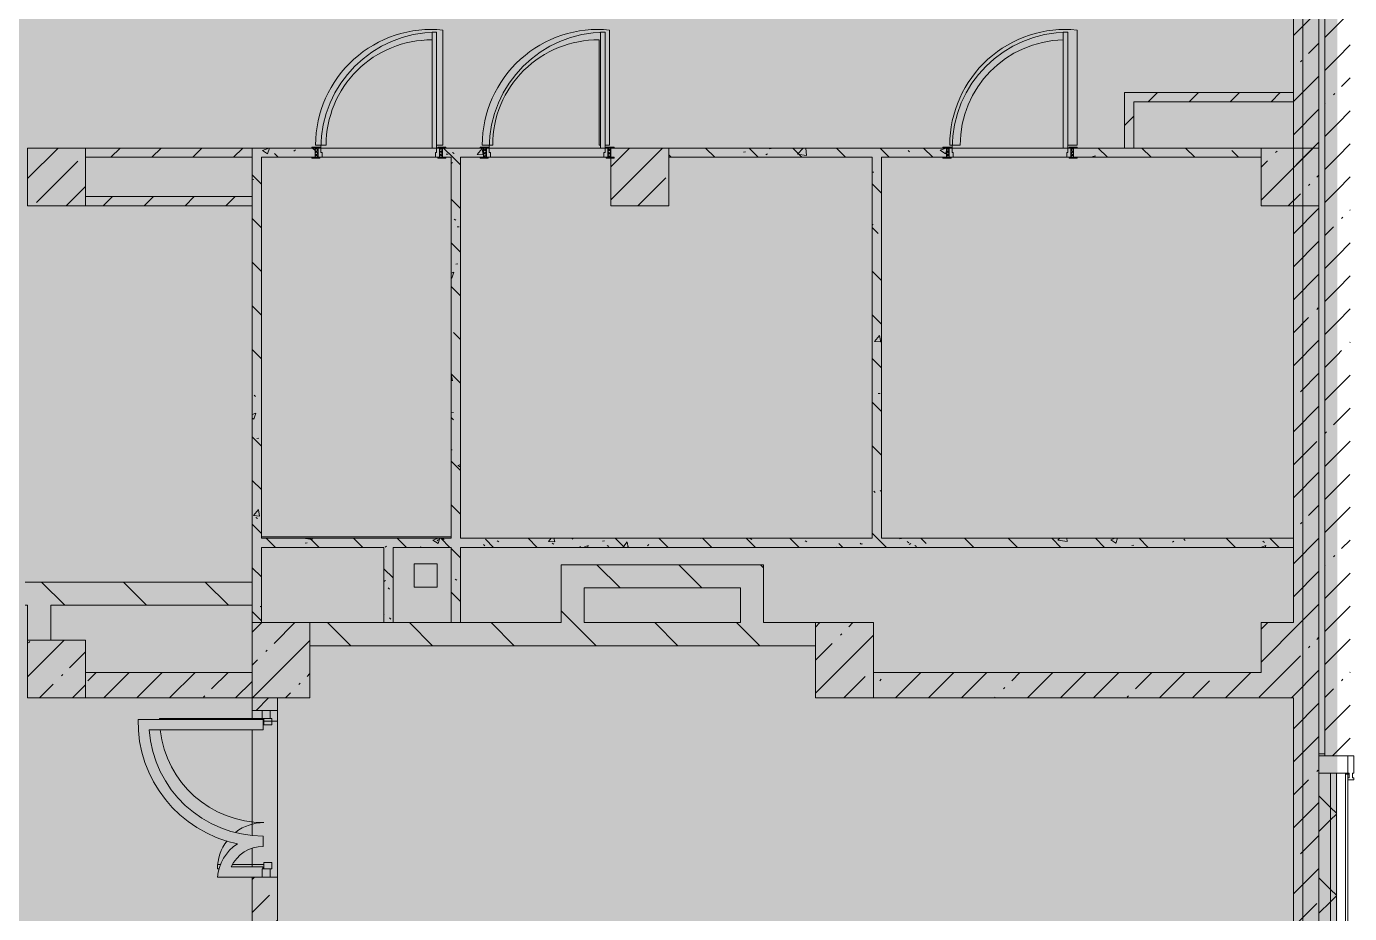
# Model space of a CAD drawing. Header units: millimetres. Extents: x 35098 to 231722, y -8553 to 29000.
# Drawn here: x 178242 to 189676, y 9037 to 16700 of the extents above; entities that cross this region are included whole.
import ezdxf

# ---------------------------------------------------------------- set-up
doc = ezdxf.new("R2010")
doc.units = ezdxf.units.MM
doc.linetypes.add('Осевая', pattern=[3175, 635, -476.25, 1587.5, -476.25])
doc.layers.add('A-DETL-GENF-1', color=7, linetype='Continuous', lineweight=9, true_color=0xc0c0c0, transparency=0.4)
for name, color, linetype, lineweight, true_color in [('A-DETL-GENF-4', 7, 'Continuous', 5, 0xb7b7b7), ('A-DOOR-2', 7, 'Continuous', 5, 0xaaaaaa), ('A-DOOR-3', 7, 'Continuous', 5, 0xe2e2e2), ('A-DOOR-4', 7, 'Continuous', 5, 0xb7b7b7), ('A-DOOR-FRAM-1', 7, 'Continuous', 5, 0xe2e2e2), ('A-DOOR-FRAM-2', 7, 'Continuous', 5, 0xaaaaaa), ('A-DOOR-FRAM-3', 7, 'Continuous', 5, 0xb7b7b7), ('A-FLOR-2', 7, 'Continuous', 5, 0xb7b7b7), ('A-GLAZ-CWMG-3', 7, 'Continuous', 5, 0x737373), ('A-WALL-5', 7, 'Continuous', 9, 0x737373), ('A-WALL-6', 7, 'Continuous', 5, 0x737373), ('I-WALL-4', 7, 'Continuous', 5, 0x737373), ('I-WALL-5', 7, 'Continuous', 5, 0x787878), ('S-COLS-2', 7, 'Continuous', 5, 0x737373)]:
    doc.layers.add(name, color=color, linetype=linetype, lineweight=lineweight, true_color=true_color)
for name, color, linetype, lineweight in [('A-GLAZ-CWMG-1', 7, 'Continuous', 5), ('A-WALL', 7, 'Continuous', 9), ('A-WALL-4', 7, 'Continuous', 5), ('I-WALL-3', 7, 'Continuous', 5), ('S-COLS-1', 7, 'Continuous', 5), ('Оси', 7, 'Continuous', 9), ('Оси-2', 7, 'Осевая', 9)]:
    doc.layers.add(name, color=color, linetype=linetype, lineweight=lineweight)
pattern_1 = [(45, (104712.3, 0), (-285.1231, 285.1231), []), (45, (104997.44, 0), (-285.1231, 285.1231), [504.031, -100.806, 16.764, -84.042])]
pattern_2 = [(135, (104712.3, 0), (-353.5534, -353.5534), [])]
pattern_3 = [(45, (104712.3, 0), (-353.5534, 353.5534), []), (135, (104712.3, 0), (-353.5534, -353.5534), [])]
pattern_4 = [(135, (104712.3, 0), (-377.1708, -377.1708), [533.4, -88.9, 17.78, -88.9]), (135, (104712.3, 376.94), (-377.1708, -377.1708), []), (50, (104712.3, 0), (637.6445, -55.7866), [66.675, -733.425]), (355, (104712.3, 0), (-123.3494, 668.699), [53.34, -586.74]), (100.451, (104765.45, -4.65), (514.299, 612.908), [56.665, -623.315]), (46.184, (104712.3, 177.8), (948.7764, -147.15), [100.012, -1100.137]), (96.636, (104791.4, 165.5), (830.909, 865.997), [84.998, -934.973]), (351.184, (104712.3, 177.8), (830.918, 865.988), [80.01, -880.11]), (21, (104801.2, 133.35), (530.6506, -357.9283), [66.675, -733.425]), (326, (104801.2, 133.35), (216.308, 644.6585), [53.34, -586.74]), (71.451, (104845.44, 103.5), (746.9596, 286.7243), [56.665, -623.315]), (37.5, (104712.32, 0), (10.81053, 295.9426), [16.764, -562.864, 16.764, -578.866, -588.962]), (37.5, (104712.32, 0), (10.81053, 295.9426), [-1175.258, 16.764, -572.198]), (7.5, (104712.3, 0), (233.8692, 350.6318), [16.764, -322.834, 16.764, -549.529, -224.472]), (7.5, (104712.3, 0), (233.8692, 350.6318), [-905.891, 16.764, -207.708]), (327.5, (104514.07, 0), (474.5678, -20.0513), [16.764, -205.486, 16.764, -676.656, -920.115]), (327.5, (104514.07, 0), (474.5678, -20.0513), [-915.67, 16.764, -903.351]), (317.5, (104425.17, 0), (518.4522, 88.9934), [16.764, -272.161, 16.764, -443.738, -653.415]), (317.5, (104425.17, 0), (518.4522, 88.9934), [-749.427, 16.764, -636.651])]
pattern_5 = [(135, (1751.41, 104.685), (-14.14214, -14.14214), []), (225, (1751.41, 104.685), (14.14214, -14.14214), [])]
pattern_6 = [(45, (-371.384, 104.685), (-14.1421, 14.1421), []), (135, (-371.384, 104.685), (-14.1421, -14.1421), [])]
pattern_7 = [(45, (104712.32, 0), (-176.7767, 176.7767), [])]

# ---------------------------------------------------------------- blocks, each defined once
blk = doc.blocks.new('BSC_Колонна _Прямоугольная - 650х500-23287315-2_7_2_птичка')
at = {"layer": 'S-COLS-1'}
h = blk.add_hatch(dxfattribs=at)
h.set_pattern_fill('FP_147', color=256, style=0, pattern_type=2)
h.set_pattern_definition([(135, (11225, -75730), (-285.1231, -285.1231), []), (135, (11225, -75444.88), (-285.1231, -285.1231), [504.031, -100.806, 16.764, -84.042])])
h.paths.add_polyline_path([(325, 250), (-325, 250), (-325, -250), (325, -250), (325, 111)])
at = {"layer": 'S-COLS-2'}
for p, q in [((325, 250), (-325, 250)), ((-325, 250), (-325, -250)), ((325, -250), (325, 250)), ((-325, -250), (325, -250))]:
    blk.add_line(p, q, dxfattribs=at)
blk = doc.blocks.new('BSC_Колонна _Прямоугольная - 500х500-V113-2_7_2_птичка')
at = {"layer": 'S-COLS-1'}
h = blk.add_hatch(dxfattribs=at)
h.set_pattern_fill('FP_148', color=256, style=0, pattern_type=2)
h.set_pattern_definition([(45, (-73790, -11150), (-285.1231, 285.1231), []), (45, (-73504.88, -11150), (-285.1231, 285.1231), [504.031, -100.806, 16.764, -84.042])])
h.paths.add_polyline_path([(-250, -250), (250, -250), (250, 250), (-250, 250), (-250, 71)])
at = {"layer": 'S-COLS-2'}
for p, q in [((250, 250), (-250, 250)), ((-250, 250), (-250, -250)), ((250, -250), (250, 250)), ((-250, -250), (250, -250))]:
    blk.add_line(p, q, dxfattribs=at)
blk = doc.blocks.new('BSC_Колонна _Прямоугольная - 500х500-V133-2_7_2_птичка')
at = {"layer": 'S-COLS-1'}
h = blk.add_hatch(dxfattribs=at)
h.set_pattern_fill('FP_162', color=256, style=0, pattern_type=2)
h.set_pattern_definition([(45, (-73790, -15400), (-285.1231, 285.1231), []), (45, (-73504.88, -15400), (-285.1231, 285.1231), [504.031, -100.806, 16.764, -84.042])])
h.paths.add_polyline_path([(-250, -250), (250, -250), (250, 250), (-250, 250)])
at = {"layer": 'S-COLS-2'}
for p, q in [((250, 250), (-250, 250)), ((-250, 250), (-250, -250)), ((250, -250), (250, 250)), ((-250, -250), (250, -250))]:
    blk.add_line(p, q, dxfattribs=at)
blk = doc.blocks.new('BSC_Колонна _Прямоугольная - 500х500-V134-2_7_2_птичка')
at = {"layer": 'S-COLS-1'}
h = blk.add_hatch(dxfattribs=at)
h.set_pattern_fill('FP_163', color=256, style=0, pattern_type=2)
h.set_pattern_definition([(45, (-78830, -15400), (-285.1231, 285.1231), []), (45, (-78544.88, -15400), (-285.1231, 285.1231), [504.031, -100.806, 16.764, -84.042])])
h.paths.add_polyline_path([(-250, -250), (250, -250), (250, 250), (-250, 250), (-250, 170), (-220, 170), (-220, 162), (-250, 162)])
at = {"layer": 'S-COLS-2'}
for p, q in [((250, 250), (-220, 250)), ((250, -250), (250, 250)), ((-250, 162), (-250, -250)), ((-250, -250), (250, -250))]:
    blk.add_line(p, q, dxfattribs=at)
blk = doc.blocks.new('110_Дверь_СКБ_1Ст_Внутренняя1 - Д-4 _л_ 1100x2100h_су мгн-32399984-2_7_2_птичка')
at = {"layer": 'A-DOOR-2'}
h = blk.add_hatch(dxfattribs=at)
h.set_pattern_fill('FP_143', color=256, style=0, pattern_type=2)
h.set_pattern_definition(pattern_5)
h.paths.add_polyline_path([(562.5, -40), (562.5, 40), (537.5, 40), (537.5, -40)])
at = {"layer": 'A-DOOR-3'}
h = blk.add_hatch(color=256, dxfattribs=at)
h.paths.add_polyline_path([(502.5, -40), (537.5, -40), (537.5, 40), (512.5, 40), (512.5, 0), (502.5, 0)])
h.paths.add_polyline_path([(-477.5, -40), (-477.5, 0), (-487.5, 0), (-487.5, 40), (-512.5, 40), (-512.5, -40)])
at = {"layer": 'A-DOOR-FRAM-1'}
for points in [[(472.5, 40), (512.5, 40), (512.5, 1040), (472.5, 1040), (472.5, 238.6)], [(-497.5, 40), (-497.5, 48), (-567.5, 48), (-567.5, 40)], [(592.5, 40), (592.5, 48), (522.5, 48), (522.5, 40)], [(-497.5, -48), (-497.5, -40), (-567.5, -40), (-567.5, -48)], [(592.5, -48), (592.5, -40), (522.5, -40), (522.5, -48)]]:
    blk.add_hatch(color=256, dxfattribs=at).paths.add_polyline_path(points)
at = {"layer": 'A-DOOR-FRAM-2'}
h = blk.add_hatch(dxfattribs=at)
h.set_pattern_fill('FP_144', color=256, style=0, pattern_type=2)
h.set_pattern_definition(pattern_6)
h.paths.add_polyline_path([(-512.5, -40), (-512.5, 40), (-537.5, 40), (-537.5, -40)])
at = {"layer": 'A-DOOR-4'}
for p, q in [((512.5, 1040), (472.5, 1040)), ((472.5, 1040), (472.5, 40)), ((512.5, 40), (512.5, 1040)), ((472.5, 40), (512.5, 40))]:
    blk.add_line(p, q, dxfattribs=at)
blk.add_arc((512.5, 40), 1000, 90, 180, dxfattribs=at)
at = {"layer": 'A-DOOR-FRAM-3'}
for p, q in [((-497.5, 48), (-567.5, 48)), ((-567.5, 48), (-567.5, 40)), ((-567.5, 40), (-497.5, 40)), ((-512.5, 40), (-537.5, 40)), ((-537.5, 40), (-537.5, -40)), ((-487.5, 40), (-512.5, 40)), ((-512.5, 40), (-512.5, -40)), ((-512.5, -40), (-512.5, 40)), ((-497.5, 40), (-512.5, 40)), ((-512.5, 40), (-512.5, 39)), ((-512.5, 39), (-497.5, 39)), ((-497.5, 40), (-497.5, 48)), ((-497.5, 39), (-497.5, 40)), ((-487.5, 0), (-487.5, 40)), ((-477.5, 0), (-487.5, 0)), ((-477.5, -40), (-477.5, 0)), ((512.5, 0), (502.5, 0)), ((502.5, 0), (502.5, -40)), ((512.5, 40), (512.5, 0)), ((537.5, 40), (512.5, 40)), ((592.5, 48), (522.5, 48)), ((522.5, 48), (522.5, 40)), ((537.5, 40), (522.5, 40)), ((522.5, 40), (522.5, 39)), ((522.5, 40), (592.5, 40)), ((522.5, 39), (537.5, 39)), ((537.5, -40), (537.5, 40)), ((562.5, 40), (537.5, 40)), ((537.5, 40), (537.5, -40)), ((537.5, 39), (537.5, 40)), ((562.5, -40), (562.5, 40)), ((592.5, 40), (592.5, 48)), ((-497.5, -40), (-567.5, -40)), ((-567.5, -40), (-567.5, -48)), ((-567.5, -48), (-497.5, -48)), ((-537.5, -40), (-512.5, -40)), ((-497.5, -39), (-512.5, -39)), ((-512.5, -39), (-512.5, -40)), ((-512.5, -40), (-477.5, -40)), ((-512.5, -40), (-497.5, -40)), ((-497.5, -40), (-497.5, -39)), ((-497.5, -48), (-497.5, -40)), ((502.5, -40), (537.5, -40)), ((537.5, -39), (522.5, -39)), ((522.5, -39), (522.5, -40)), ((522.5, -40), (537.5, -40)), ((592.5, -40), (522.5, -40)), ((522.5, -40), (522.5, -48)), ((522.5, -48), (592.5, -48)), ((537.5, -40), (537.5, -39)), ((537.5, -40), (562.5, -40)), ((592.5, -48), (592.5, -40))]:
    blk.add_line(p, q, dxfattribs=at)
blk = doc.blocks.new('Прямоугольный импост - Импост структурный с накладкой - 190мм-23946641-2_7_2_птичка')
at = {"layer": 'A-GLAZ-CWMG-1'}
for p, q in [((0, 17), (-50, 17)), ((-50, 17), (-50, 0)), ((-50, 0), (-40, 0)), ((-40, 0), (-40, -40)), ((-10, -40), (-10, 0)), ((-10, 0), (0, 0)), ((0, 0), (0, 17)), ((-40, -40), (-50, -40)), ((-50, -40), (-50, -190)), ((0, -40), (-10, -40)), ((0, -190), (0, -40)), ((-50, -190), (0, -190))]:
    blk.add_line(p, q, dxfattribs=at)
blk = doc.blocks.new('110_Дверь_СКБ_1Ст_Внутренняя1 - Д-5 _л_ 1100x2100h_су мгн EIW30-32897889-2_7_2_птичка')
at = {"layer": 'A-DOOR-2'}
h = blk.add_hatch(dxfattribs=at)
h.set_pattern_fill('FP_143', color=256, style=0, pattern_type=2)
h.set_pattern_definition(pattern_5)
h.paths.add_polyline_path([(562.5, -40), (562.5, 40), (537.5, 40), (537.5, -40)])
at = {"layer": 'A-DOOR-3'}
h = blk.add_hatch(color=256, dxfattribs=at)
h.paths.add_polyline_path([(502.5, -40), (537.5, -40), (537.5, 40), (512.5, 40), (512.5, 0), (502.5, 0)])
h.paths.add_polyline_path([(-477.5, -40), (-477.5, 0), (-487.5, 0), (-487.5, 40), (-512.5, 40), (-512.5, -40)])
at = {"layer": 'A-DOOR-FRAM-1'}
for points in [[(472.5, 40), (512.5, 40), (512.5, 1040), (472.5, 1040), (472.5, 238.6)], [(-497.5, 40), (-497.5, 48), (-567.5, 48), (-567.5, 40)], [(592.5, 40), (592.5, 48), (522.5, 48), (522.5, 40)], [(-497.5, -48), (-497.5, -40), (-567.5, -40), (-567.5, -48)], [(592.5, -48), (592.5, -40), (522.5, -40), (522.5, -48)]]:
    blk.add_hatch(color=256, dxfattribs=at).paths.add_polyline_path(points)
at = {"layer": 'A-DOOR-FRAM-2'}
h = blk.add_hatch(dxfattribs=at)
h.set_pattern_fill('FP_144', color=256, style=0, pattern_type=2)
h.set_pattern_definition(pattern_6)
h.paths.add_polyline_path([(-512.5, -40), (-512.5, 40), (-537.5, 40), (-537.5, -40)])
at = {"layer": 'A-DOOR-4'}
for p, q in [((512.5, 1040), (472.5, 1040)), ((472.5, 1040), (472.5, 40)), ((512.5, 40), (512.5, 1040)), ((472.5, 40), (512.5, 40))]:
    blk.add_line(p, q, dxfattribs=at)
blk.add_arc((512.5, 40), 1000, 90, 180, dxfattribs=at)
at = {"layer": 'A-DOOR-FRAM-3'}
for p, q in [((-497.5, 48), (-567.5, 48)), ((-567.5, 48), (-567.5, 40)), ((-567.5, 40), (-497.5, 40)), ((-512.5, 40), (-537.5, 40)), ((-537.5, 40), (-537.5, -40)), ((-487.5, 40), (-512.5, 40)), ((-512.5, 40), (-512.5, -40)), ((-512.5, -40), (-512.5, 40)), ((-497.5, 40), (-512.5, 40)), ((-512.5, 40), (-512.5, 39)), ((-512.5, 39), (-497.5, 39)), ((-497.5, 40), (-497.5, 48)), ((-497.5, 39), (-497.5, 40)), ((-487.5, 0), (-487.5, 40)), ((-477.5, 0), (-487.5, 0)), ((-477.5, -40), (-477.5, 0)), ((512.5, 0), (502.5, 0)), ((502.5, 0), (502.5, -40)), ((512.5, 40), (512.5, 0)), ((537.5, 40), (512.5, 40)), ((592.5, 48), (522.5, 48)), ((522.5, 48), (522.5, 40)), ((537.5, 40), (522.5, 40)), ((522.5, 40), (522.5, 39)), ((522.5, 40), (592.5, 40)), ((522.5, 39), (537.5, 39)), ((537.5, -40), (537.5, 40)), ((562.5, 40), (537.5, 40)), ((537.5, 40), (537.5, -40)), ((537.5, 39), (537.5, 40)), ((562.5, -40), (562.5, 40)), ((592.5, 40), (592.5, 48)), ((-497.5, -40), (-567.5, -40)), ((-567.5, -40), (-567.5, -48)), ((-567.5, -48), (-497.5, -48)), ((-537.5, -40), (-512.5, -40)), ((-497.5, -39), (-512.5, -39)), ((-512.5, -39), (-512.5, -40)), ((-512.5, -40), (-477.5, -40)), ((-512.5, -40), (-497.5, -40)), ((-497.5, -40), (-497.5, -39)), ((-497.5, -48), (-497.5, -40)), ((502.5, -40), (537.5, -40)), ((537.5, -39), (522.5, -39)), ((522.5, -39), (522.5, -40)), ((522.5, -40), (537.5, -40)), ((592.5, -40), (522.5, -40)), ((522.5, -40), (522.5, -48)), ((522.5, -48), (592.5, -48)), ((537.5, -40), (537.5, -39)), ((537.5, -40), (562.5, -40)), ((592.5, -48), (592.5, -40))]:
    blk.add_line(p, q, dxfattribs=at)
blk = doc.blocks.new('BSC_Колонна _Прямоугольная - 650х500-V179-2_7_2_птичка')
at = {"layer": 'S-COLS-1'}
h = blk.add_hatch(dxfattribs=at)
h.set_pattern_fill('FP_203', color=256, style=0, pattern_type=2)
h.set_pattern_definition([(135, (11225, -80600), (-285.1231, -285.1231), []), (135, (11225, -80314.88), (-285.1231, -285.1231), [504.031, -100.806, 16.764, -84.042])])
h.paths.add_polyline_path([(325, 250), (-325, 250), (-325, -250), (325, -250), (325, -121)])
at = {"layer": 'S-COLS-2'}
for p, q in [((325, 250), (-325, 250)), ((-325, 250), (-325, -250)), ((325, -250), (325, 250)), ((-325, -250), (325, -250))]:
    blk.add_line(p, q, dxfattribs=at)
blk = doc.blocks.new('Прямоугольный импост - 50 x 70 мм-V223-2_7_2_птичка')
at = {"layer": 'A-GLAZ-CWMG-3'}
for p, q in [((-70, 35), (0, 35)), ((-70, -35), (-70, 35)), ((0, 35), (0, -35)), ((0, -35), (-70, -35))]:
    blk.add_line(p, q, dxfattribs=at)
blk = doc.blocks.new('Дверь_Витражная_остекление_ - ДВН_ДАО_Главный вход_1200 в свету Д-22 _п_-32403398-2_7_2_птичка')
at = {"layer": 'A-DOOR-3'}
blk.add_hatch(color=256, dxfattribs=at).paths.add_polyline_path([(610, 24), (610, 20), (650, 24), (650, 920), (642, 920), (642, 24)])
h = blk.add_hatch(color=256, dxfattribs=at)
h.paths.add_polyline_path([(-650, 408), (-650, 407), (-610, 392), (-610, 420), (-650, 420)])
h.paths.add_polyline_path([(-650, 27), (-650, 20), (-610, 20), (-610, 289), (-633, 302), (-633, 27)])
at = {"layer": 'A-DETL-GENF-4'}
for p, q in [((650, 920), (642, 920)), ((650, 35), (650, 920)), ((-610, 420), (-650, 420)), ((-650, 420), (-650, 407)), ((-610, 392), (-610, 420)), ((-610, 20), (-610, 289)), ((-650, 20), (-610, 20)), ((-595, 20), (-650, 20)), ((-595, -50), (-595, 20)), ((595, -50), (595, 20)), ((595, 20), (650, 20)), ((610, 20), (650, 20)), ((-650, -35), (-650, -50)), ((-650, -50), (-595, -50)), ((650, -50), (595, -50)), ((650, -35), (650, -50))]:
    blk.add_line(p, q, dxfattribs=at)
at = {"layer": 'A-DOOR-4'}
for p, q in [((650, 920), (650, 35)), ((-650, 420), (-650, 407))]:
    blk.add_line(p, q, dxfattribs=at)
for centre, radius, start, end in [((650, 20), 900, 90, 90.5109), ((650, 20), 900, 96.319, 180), ((-650, 20), 400, 52.4742, 90), ((-650, 20), 400, 360, 37.0443)]:
    blk.add_arc(centre, radius, start, end, dxfattribs=at)
blk = doc.blocks.new('Прямоугольный импост - 50 x 70 мм-V215-2_7_2_птичка')
at = {"layer": 'A-GLAZ-CWMG-3'}
for p, q in [((0, 35), (-70, 35)), ((-70, 35), (-70, -35)), ((0, -35), (0, 35)), ((-70, -35), (0, -35))]:
    blk.add_line(p, q, dxfattribs=at)

msp = doc.modelspace()

# ---------------------------------------------------------------- hatches: boundary and pattern name
at = {"layer": 'A-DETL-GENF-1'}
msp.add_hatch(color=256, dxfattribs=at).paths.add_polyline_path([(180553.3, -280), (180572.3, -280), (180572.3, 3300), (189572.3, 3300), (189572.3, 27350), (146622.3, 27350), (146622.3, 23778), (143472.3, 23778), (143472.3, -280), (179625.7, -280)])
at = {"layer": 'A-WALL-4'}
h = msp.add_hatch(dxfattribs=at)
h.set_pattern_fill('FP_103', color=256, style=0, pattern_type=2)
h.set_pattern_definition(pattern_3)
h.paths.add_polyline_path([(189412.3, 3450), (189512.3, 3450), (189512.3, 10250), (189412.3, 10250), (189412.3, 3550)])
h = msp.add_hatch(dxfattribs=at)
h.set_pattern_fill('FP_103', color=256, style=0, pattern_type=2)
h.set_pattern_definition(pattern_3)
h.paths.add_polyline_path([(189562.3, 3400), (189562.3, 10250), (189512.3, 10250), (189512.3, 3400)])
at = {"layer": 'I-WALL-3'}
h = msp.add_hatch(dxfattribs=at)
h.set_pattern_fill('FP_111', color=256, style=0, pattern_type=2)
h.set_pattern_definition(pattern_1)
h.paths.add_polyline_path([(189412.3, 15150), (189412.3, 15530), (189192.3, 15530), (189192.3, 15150)])
h.paths.add_polyline_path([(189192.3, 18570), (189412.3, 18570), (189412.3, 18600), (189192.3, 18600)])
h.paths.add_polyline_path([(189412.3, 19100), (189412.3, 22700), (189192.3, 22700), (189192.3, 19100), (189200.8, 19100)])
h.paths.add_polyline_path([(189316.4, 23200), (189412.3, 23200), (189412.3, 26600), (189192.3, 26600), (189192.3, 23200)])
h = msp.add_hatch(dxfattribs=at)
h.set_pattern_fill('FP_111', color=256, style=0, pattern_type=2)
h.set_pattern_definition(pattern_1)
h.paths.add_polyline_path([(189192.3, 15530), (189412.3, 15530), (189412.3, 17270), (189192.3, 17270), (189192.3, 15848.6)])
h.paths.add_polyline_path([(189412.3, 18370), (189412.3, 18570), (189192.3, 18570), (189192.3, 18370)])
h = msp.add_hatch(dxfattribs=at)
h.set_pattern_fill('FP_111', color=256, style=0, pattern_type=2)
h.set_pattern_definition(pattern_1)
h.paths.add_polyline_path([(189462.3, 16300), (189572.3, 16300), (189572.3, 17270), (189462.3, 17270), (189462.3, 17005.5)])
h = msp.add_hatch(dxfattribs=at)
h.set_pattern_fill('FP_111', color=256, style=0, pattern_type=2)
h.set_pattern_definition(pattern_1)
h.paths.add_polyline_path([(189682.3, 16300), (189682.3, 17270), (189572.3, 17270), (189572.3, 16300)])
h = msp.add_hatch(dxfattribs=at)
h.set_pattern_fill('FP_111', color=256, style=0, pattern_type=2)
h.set_pattern_definition(pattern_1)
h.paths.add_polyline_path([(189572.3, 10400), (189572.3, 16300), (189462.3, 16300), (189462.3, 10400)])
h = msp.add_hatch(dxfattribs=at)
h.set_pattern_fill('FP_111', color=256, style=0, pattern_type=2)
h.set_pattern_definition(pattern_1)
h.paths.add_polyline_path([(189572.3, 10400), (189682.3, 10400), (189682.3, 16300), (189572.3, 16300), (189572.3, 10642.6)])
h = msp.add_hatch(dxfattribs=at)
h.set_pattern_fill('FP_115', color=256, style=0, pattern_type=2)
h.set_pattern_definition(pattern_7)
h.paths.add_polyline_path([(187732.3, 15650), (187812.3, 15650), (187812.3, 16130), (187732.3, 16130), (187732.3, 15848.6)])
h = msp.add_hatch(dxfattribs=at)
h.set_pattern_fill('FP_115', color=256, style=0, pattern_type=2)
h.set_pattern_definition(pattern_7)
h.paths.add_polyline_path([(189192.3, 16050), (189192.3, 16130), (187812.3, 16130), (187812.3, 16050), (188900.9, 16050)])
h = msp.add_hatch(dxfattribs=at)
h.set_pattern_fill('FP_115', color=256, style=0, pattern_type=2)
h.set_pattern_definition(pattern_7)
h.paths.add_polyline_path([(180192.3, 15570), (180192.3, 15650), (178752.3, 15650), (178752.3, 15570), (179625.7, 15570)])
h = msp.add_hatch(dxfattribs=at)
h.set_pattern_fill('FP_115', color=256, style=0, pattern_type=2)
h.set_pattern_definition(pattern_7)
h.paths.add_polyline_path([(180192.3, 15150), (180192.3, 15230), (178752.3, 15230), (178752.3, 15150), (179625.7, 15150)])
h = msp.add_hatch(dxfattribs=at)
h.set_pattern_fill('FP_111', color=256, style=0, pattern_type=2)
h.set_pattern_definition(pattern_1)
h.paths.add_polyline_path([(189412.3, 4050), (189412.3, 10900), (189192.3, 10900), (189192.3, 4050)])
h.paths.add_polyline_path([(189192.3, 11550), (189412.3, 11550), (189412.3, 15150), (189192.3, 15150), (189192.3, 12200)])
h = msp.add_hatch(dxfattribs=at)
h.set_pattern_fill('FP_114', color=256, style=0, pattern_type=2)
h.set_pattern_definition(pattern_2)
h.paths.add_polyline_path([(183062.3, 11550), (183062.3, 12050), (182862.3, 12050), (182862.3, 11550)])
h = msp.add_hatch(dxfattribs=at)
h.set_pattern_fill('FP_114', color=256, style=0, pattern_type=2)
h.set_pattern_definition(pattern_2)
h.paths.add_polyline_path([(183335.8, 11850), (184412.3, 11850), (184412.3, 12050), (183062.3, 12050), (183062.3, 11850)])
h = msp.add_hatch(dxfattribs=at)
h.set_pattern_fill('FP_114', color=256, style=0, pattern_type=2)
h.set_pattern_definition(pattern_2)
h.paths.add_polyline_path([(184612.3, 11550), (184612.3, 12050), (184412.3, 12050), (184412.3, 11550)])
h = msp.add_hatch(dxfattribs=at)
h.set_pattern_fill('FP_114', color=256, style=0, pattern_type=2)
h.set_pattern_definition(pattern_2)
h.paths.add_polyline_path([(173357.3, 11700), (173466.3, 11700), (173466.3, 11900), (173357.3, 11900), (173357.3, 11799.5)])
h.paths.add_polyline_path([(180192.3, 11700), (180192.3, 11900), (178232.3, 11900), (178232.3, 11700), (179625.7, 11700)])
h.paths.add_polyline_path([(175022.3, 11700), (175022.3, 11900), (174946.3, 11900), (174946.3, 11700), (174988.1, 11700)])
h.paths.add_polyline_path([(175542.3, 11700), (175542.3, 11900), (175522.3, 11900), (175522.3, 11700)])
h = msp.add_hatch(dxfattribs=at)
h.set_pattern_fill('FP_114', color=256, style=0, pattern_type=2)
h.set_pattern_definition(pattern_2)
h.paths.add_polyline_path([(183335.8, 11350), (185062.3, 11350), (185062.3, 11550), (180692.3, 11550), (180692.3, 11350), (182408.3, 11350)])
h = msp.add_hatch(dxfattribs=at)
h.set_pattern_fill('FP_111', color=256, style=0, pattern_type=2)
h.set_pattern_definition(pattern_1)
h.paths.add_polyline_path([(179625.7, 10900), (180192.3, 10900), (180192.3, 11120), (178752.3, 11120), (178752.3, 10900)])
h = msp.add_hatch(dxfattribs=at)
h.set_pattern_fill('FP_111', color=256, style=0, pattern_type=2)
h.set_pattern_definition(pattern_1)
h.paths.add_polyline_path([(188912.3, 10900), (188912.3, 11120), (185562.3, 11120), (185562.3, 10900), (188900.9, 10900)])
h = msp.add_hatch(dxfattribs=at)
h.set_pattern_fill('FP_111', color=256, style=0, pattern_type=2)
h.set_pattern_definition(pattern_1)
h.paths.add_polyline_path([(180192.3, 7900), (180412.3, 7900), (180412.3, 9352.3), (180192.3, 9352.3), (180192.3, 8200)])
h.paths.add_polyline_path([(180192.3, 10792.3), (180412.3, 10792.3), (180412.3, 10900), (180192.3, 10900)])
at = {"layer": 'I-WALL-5'}
h = msp.add_hatch(dxfattribs=at)
h.set_pattern_fill('FP_124', color=256, style=0, pattern_type=2)
h.set_pattern_definition(pattern_4)
h.paths.add_polyline_path([(180272.3, 11550), (180272.3, 15650), (180192.3, 15650), (180192.3, 11550)])
h = msp.add_hatch(dxfattribs=at)
h.set_pattern_fill('FP_124', color=256, style=0, pattern_type=2)
h.set_pattern_definition(pattern_4)
h.paths.add_polyline_path([(185164, 15570), (186192.3, 15570), (186192.3, 15650), (183792.3, 15650), (183792.3, 15570)])
h.paths.add_polyline_path([(188912.3, 15570), (188912.3, 15650), (187292.3, 15650), (187292.3, 15570), (188900.9, 15570)])
h.paths.add_polyline_path([(181912.1, 15570), (182192.3, 15570), (182192.3, 15650), (181837.1, 15650), (181837.1, 15570), (181867.1, 15570)])
h.paths.add_polyline_path([(180272.3, 15570), (180737.1, 15570), (180737.1, 15650), (180272.3, 15650)])
h = msp.add_hatch(dxfattribs=at)
h.set_pattern_fill('FP_124', color=256, style=0, pattern_type=2)
h.set_pattern_definition(pattern_4)
h.paths.add_polyline_path([(181992.1, 11550), (181992.1, 15570), (181912.1, 15570), (181912.1, 11550)])
h = msp.add_hatch(dxfattribs=at)
h.set_pattern_fill('FP_124', color=256, style=0, pattern_type=2)
h.set_pattern_definition(pattern_4)
h.paths.add_polyline_path([(185632.1, 12280), (185632.1, 15570), (185552.1, 15570), (185552.1, 12280)])
h = msp.add_hatch(dxfattribs=at)
h.set_pattern_fill('FP_124', color=256, style=0, pattern_type=2)
h.set_pattern_definition(pattern_4)
h.paths.add_polyline_path([(181912.1, 12200), (181912.1, 12280), (180272.3, 12280), (180272.3, 12200), (181480.8, 12200)])
h = msp.add_hatch(dxfattribs=at)
h.set_pattern_fill('FP_124', color=256, style=0, pattern_type=2)
h.set_pattern_definition(pattern_4)
h.paths.add_polyline_path([(189192.3, 12200), (189192.3, 12280), (181992.1, 12280), (181992.1, 12200), (188900.9, 12200)])
h = msp.add_hatch(dxfattribs=at)
h.set_pattern_fill('FP_124', color=256, style=0, pattern_type=2)
h.set_pattern_definition(pattern_4)
h.paths.add_polyline_path([(181412.1, 11550), (181412.1, 12200), (181332.1, 12200), (181332.1, 11550)])
at = {"layer": 'S-COLS-1'}
h = msp.add_hatch(dxfattribs=at)
h.set_pattern_fill('FP_111', color=256, style=0, pattern_type=2)
h.set_pattern_definition(pattern_1)
h.paths.add_polyline_path([(189412.3, 15150), (189412.3, 15650), (188912.3, 15650), (188912.3, 15150)])
h = msp.add_hatch(dxfattribs=at)
h.set_pattern_fill('FP_111', color=256, style=0, pattern_type=2)
h.set_pattern_definition(pattern_1)
h.paths.add_polyline_path([(189192.3, 10900), (189412.3, 10900), (189412.3, 11550), (188912.3, 11550), (188912.3, 10900)])

# ---------------------------------------------------------------- linework, layer by layer
at = {"layer": 'A-FLOR-2'}
for p, q in [((181841.4, 15674.2), (181841.4, 16669.2)), ((183191.4, 16584.1), (183191.4, 15674.2)), ((183281.4, 15674.2), (183281.4, 16669.2)), ((187321.4, 15674.2), (187321.4, 16669.2)), ((180741.4, 15675.2), (180831.4, 15675.2)), ((181787.1, 15674.2), (181841.4, 15674.2)), ((182181.4, 15675.2), (182271.4, 15675.2)), ((183191.4, 15674.2), (183202.3, 15674.2)), ((183242.3, 15674.2), (183281.4, 15674.2)), ((186221.4, 15675.2), (186311.4, 15675.2)), ((187242.3, 15674.2), (187321.4, 15674.2)), ((181747.1, 15650), (180787.1, 15650)), ((180272.1, 12291), (181912.1, 12291)), ((181592.8, 12057), (181792.8, 12057)), ((181592.8, 11857), (181592.8, 12057)), ((181792.8, 12057), (181792.8, 11857)), ((181792.8, 11857), (181592.8, 11857)), ((180192.3, 10714.4), (180192.3, 10792.3)), ((180412.3, 10792.3), (180412.3, 10700)), ((180289.3, 10714.4), (179206.6, 10714.4)), ((180289.3, 10624.7), (180289.3, 10714.4)), ((180412.3, 10700), (180289.3, 10700)), ((179301.7, 10624.7), (180289.3, 10624.7)), ((189412.3, 10417.9), (189462.3, 10417.9)), ((180289.3, 9617.4), (180289.3, 9707)), ((180286.3, 9439.5), (180011.3, 9439.5)), ((180286.3, 9422.3), (180286.3, 9439.5)), ((179892.3, 9350.1), (180192.3, 9350.1))]:
    msp.add_line(p, q, dxfattribs=at)
for centre, radius, start, end in [((181741.4, 15674.2), 1000, 84.26083, 179.9427), ((181741.4, 15674.2), 910, 89.63868, 179.93704), ((183181.4, 15674.2), 1000, 84.26083, 179.9427), ((183181.4, 15674.2), 910, 89.37036, 179.93704), ((187221.4, 15674.2), 1000, 84.26083, 179.9427), ((187221.4, 15674.2), 910, 91.20322, 179.93704), ((180285.5, 10696.2), 1079, 179.03315, 258.2109), ((180289.3, 10697.3), 990.3, 184.20575, 270), ((180285.5, 9312.2), 395, 123.92463, 174.49945), ((180289.3, 9311.2), 306.2, 90, 155.21522)]:
    msp.add_arc(centre, radius, start, end, dxfattribs=at)
at = {"layer": 'A-WALL'}
for p, q in [((189562.3, 10250), (189662.3, 10250)), ((189642.3, 3320), (189642.3, 10250)), ((189642.3, 10247), (189662.3, 10247)), ((189662.3, 10242), (189642.3, 10242))]:
    msp.add_line(p, q, dxfattribs=at)
at = {"layer": 'A-WALL-4'}
for p, q in [((189662.3, 3300), (189662.3, 10400)), ((189672.3, 10242), (189662.3, 10242))]:
    msp.add_line(p, q, dxfattribs=at)
at = {"layer": 'A-WALL-5'}
for p, q in [((189192.3, 16130), (189192.3, 16050)), ((180192.3, 15570), (180192.3, 15650)), ((187732.3, 15650), (187812.3, 15650)), ((180192.3, 15150), (180192.3, 15230)), ((189192.3, 12200), (189192.3, 12280)), ((181332.1, 11550), (181412.1, 11550)), ((181912.1, 11550), (181992.1, 11550)), ((189412.3, 10250), (189562.3, 10250)), ((189512.3, 3450), (189512.3, 10250)), ((189562.3, 3400), (189562.3, 10250))]:
    msp.add_line(p, q, dxfattribs=at)
at = {"layer": 'A-WALL-6'}
msp.add_line((189462.3, 10400), (189412.3, 10400), dxfattribs=at)
at = {"layer": 'I-WALL-3'}
msp.add_line((189462.3, 10400), (189682.3, 10400), dxfattribs=at)
at = {"layer": 'I-WALL-4'}
for p, q in [((189462.3, 17270), (189462.3, 16100)), ((189192.3, 17240), (189192.3, 16130)), ((189412.3, 11550), (189412.3, 17240)), ((187732.3, 16130), (187732.3, 15650)), ((189192.3, 16130), (187732.3, 16130)), ((187812.3, 15650), (187812.3, 16050)), ((187812.3, 16050), (189192.3, 16050)), ((189192.3, 16050), (189192.3, 12280)), ((189462.3, 16100), (189462.3, 10400)), ((180707.1, 15650), (178752.3, 15650)), ((178752.3, 15570), (180192.3, 15570)), ((180192.3, 15570), (180192.3, 15230)), ((180272.3, 12280), (180272.3, 15570)), ((180272.3, 15570), (180707.1, 15570)), ((180787.1, 15650), (181747.1, 15650)), ((181777.1, 15570), (180797.1, 15570)), ((182162.3, 15650), (181867.1, 15650)), ((181867.1, 15570), (181912.1, 15570)), ((181912.1, 15570), (181912.1, 12280)), ((181992.1, 15570), (182162.3, 15570)), ((181992.1, 12280), (181992.1, 15570)), ((182242.3, 15650), (183202.3, 15650)), ((183232.3, 15570), (182252.3, 15570)), ((185190.9, 15650), (183792.3, 15650)), ((183792.3, 15570), (185552.1, 15570)), ((186162.3, 15650), (185193.9, 15650)), ((185552.1, 15570), (185552.1, 12280)), ((185632.1, 15570), (186162.3, 15570)), ((185632.1, 12280), (185632.1, 15570)), ((186242.3, 15650), (187202.3, 15650)), ((187232.3, 15570), (186252.3, 15570)), ((187732.3, 15650), (187322.3, 15650)), ((187322.3, 15570), (188912.3, 15570)), ((188912.3, 15650), (187812.3, 15650)), ((188912.3, 15570), (188912.3, 15650)), ((180192.3, 15230), (178752.3, 15230)), ((178752.3, 15150), (180192.3, 15150)), ((180192.3, 15150), (180192.3, 11550)), ((181912.1, 12280), (180272.3, 12280)), ((185552.1, 12280), (181992.1, 12280)), ((189192.3, 12280), (185632.1, 12280)), ((180272.3, 11550), (180272.3, 12200)), ((180272.3, 12200), (181332.1, 12200)), ((181332.1, 12200), (181332.1, 11550)), ((181412.1, 12200), (181912.1, 12200)), ((181412.1, 11550), (181412.1, 12200)), ((181912.1, 12200), (181912.1, 11550)), ((181992.1, 11550), (181992.1, 12200)), ((181992.1, 12200), (189192.3, 12200)), ((189192.3, 12200), (189192.3, 11550)), ((182862.3, 12050), (182862.3, 11550)), ((184612.3, 12050), (182862.3, 12050)), ((184612.3, 11550), (184612.3, 12050)), ((180192.3, 11900), (178232.3, 11900)), ((183062.3, 11550), (183062.3, 11850)), ((183062.3, 11850), (184412.3, 11850)), ((184412.3, 11850), (184412.3, 11550)), ((178252.3, 11700), (178232.3, 11700)), ((178252.3, 11700), (178252.3, 11400)), ((178452.3, 11700), (180192.3, 11700)), ((178452.3, 11400), (178452.3, 11700)), ((181332.1, 11550), (180692.3, 11550)), ((181912.1, 11550), (181412.1, 11550)), ((182862.3, 11550), (181992.1, 11550)), ((184412.3, 11550), (183062.3, 11550)), ((185062.3, 11550), (184612.3, 11550)), ((180692.3, 11350), (185062.3, 11350)), ((180192.3, 11120), (178752.3, 11120)), ((188912.3, 11120), (185562.3, 11120)), ((178752.3, 10900), (180192.3, 10900)), ((180192.3, 10900), (180192.3, 10792.3)), ((180412.3, 4050), (180412.3, 10900)), ((185562.3, 10900), (188912.3, 10900)), ((189192.3, 10900), (189192.3, 4050)), ((189412.3, 4050), (189412.3, 10900)), ((180192.3, 10792.3), (180412.3, 10792.3)), ((180192.3, 9712.2), (180192.3, 10624.7)), ((180192.3, 9439.5), (180192.3, 9600.4)), ((180192.3, 9352.3), (180192.3, 8280)), ((180412.3, 9352.3), (180192.3, 9352.3))]:
    msp.add_line(p, q, dxfattribs=at)
at = {"layer": 'S-COLS-2'}
for p, q in [((189412.3, 15650), (188912.3, 15650)), ((188912.3, 15650), (188912.3, 15150)), ((189412.3, 15150), (189412.3, 15650)), ((188912.3, 15150), (189412.3, 15150)), ((189192.3, 11550), (188912.3, 11550)), ((188912.3, 11550), (188912.3, 11120)), ((189412.3, 10900), (189412.3, 11550)), ((188912.3, 10900), (189192.3, 10900))]:
    msp.add_line(p, q, dxfattribs=at)
at = {"layer": 'Оси'}
for p, q in [((189272.3, 10029.8), (189272.3, 21915.1)), ((189272.3, -1906.3), (189272.3, 9979))]:
    msp.add_line(p, q, dxfattribs=at)
at = {"layer": 'Оси-2'}
msp.add_line((189272.3, 9979), (189272.3, 10029.8), dxfattribs=at)

# ---------------------------------------------------------------- block references
at = {"layer": 'A-DOOR-4'}
for name, p in [('110_Дверь_СКБ_1Ст_Внутренняя1 - Д-5 _л_ 1100x2100h_су мгн EIW30-32897889-2_7_2_птичка', (181274.6, 15610)), ('110_Дверь_СКБ_1Ст_Внутренняя1 - Д-4 _л_ 1100x2100h_су мгн-32399984-2_7_2_птичка', (182729.8, 15610)), ('110_Дверь_СКБ_1Ст_Внутренняя1 - Д-4 _л_ 1100x2100h_су мгн-32399984-2_7_2_птичка', (186729.8, 15610))]:
    msp.add_blockref(name, p, dxfattribs=at)
at = {"layer": 'A-DOOR-4', "rotation": 89.99999999999997}
msp.add_blockref('Дверь_Витражная_остекление_ - ДВН_ДАО_Главный вход_1200 в свету Д-22 _п_-32403398-2_7_2_птичка', (180313.3, 10072.3), dxfattribs=at)
at = {"layer": 'A-GLAZ-CWMG-1', "rotation": 180}
msp.add_blockref('Прямоугольный импост - Импост структурный с накладкой - 190мм-23946641-2_7_2_птичка', (189662.3, 10210), dxfattribs=at)
at = {"layer": 'A-GLAZ-CWMG-3', "extrusion": (0, 0, -1), "rotation": 90.00000000000004}
msp.add_blockref('Прямоугольный импост - 50 x 70 мм-V223-2_7_2_птичка', (-180313.3, 10792.3), dxfattribs=at)
at = {"layer": 'A-GLAZ-CWMG-3', "rotation": 269.9999999999999}
msp.add_blockref('Прямоугольный импост - 50 x 70 мм-V215-2_7_2_птичка', (180313.3, 9352.3), dxfattribs=at)
at = {"layer": 'S-COLS-2'}
for name, p in [('BSC_Колонна _Прямоугольная - 500х500-V133-2_7_2_птичка', (178502.3, 15400)), ('BSC_Колонна _Прямоугольная - 500х500-V134-2_7_2_птичка', (183542.3, 15400)), ('BSC_Колонна _Прямоугольная - 500х500-V113-2_7_2_птичка', (178502.3, 11150))]:
    msp.add_blockref(name, p, dxfattribs=at)
at = {"layer": 'S-COLS-2', "rotation": 270.0000000000007}
for name, p in [('BSC_Колонна _Прямоугольная - 650х500-23287315-2_7_2_птичка', (180442.3, 11225)), ('BSC_Колонна _Прямоугольная - 650х500-V179-2_7_2_птичка', (185312.3, 11225))]:
    msp.add_blockref(name, p, dxfattribs=at)

doc.saveas('drawing.dxf')
